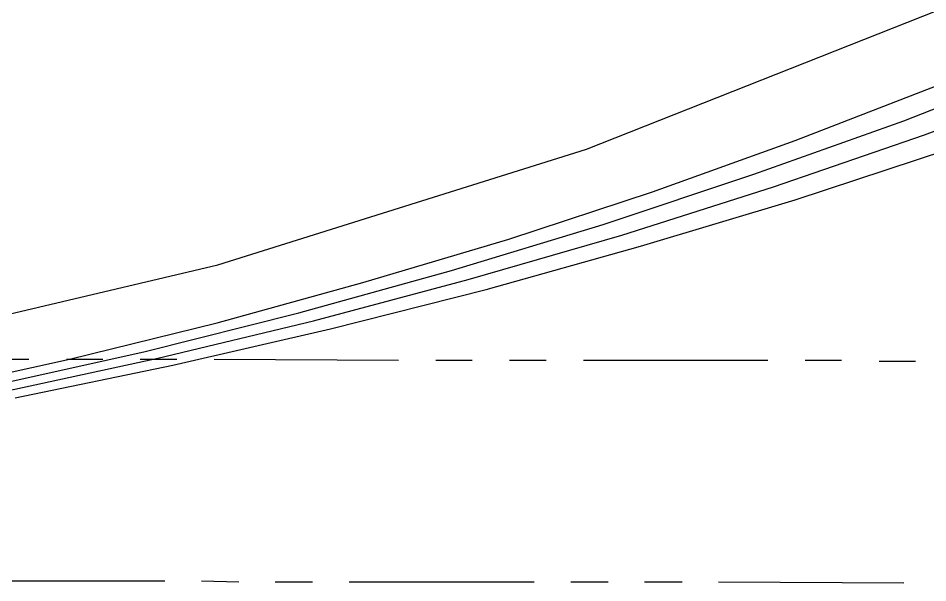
# Model space of a CAD drawing. Header units: feet. Extents: x -84 to 198, y -22 to 181.
# Drawn here: x 82.23 to 94.54, y 6.7 to 14.34 of the extents above; entities that cross this region are included whole.
import ezdxf

# ---------------------------------------------------------------- set-up
doc = ezdxf.new("R2010")
doc.units = ezdxf.units.FT
doc.layers.add('A-AREA-UNIDAD', color=30, linetype='CONTINUOUS')
doc.layers.add('A-LINEA', color=7, linetype='CONTINUOUS')

msp = doc.modelspace()

# ---------------------------------------------------------------- linework, layer by layer
at = {"layer": 'A-AREA-UNIDAD'}
msp.add_lwpolyline([(80.72, 10.0089), (84.928, 11.0044), (89.92, 12.5689), (96.24, 15.0756), (100.448, 17.12), (103.968, 19.0756), (108.48, 21.9556), (111.84, 24.4089), (118.368, 30.0089), (121.792, 33.5289), (124.48, 36.7289), (114.32, 38.9689)], dxfattribs=at)
at = {"layer": 'A-LINEA'}
for p, q in [((79.88, 9.7244), (82.3733, 9.7244)), ((82.88, 9.7244), (83.3733, 9.7244)), ((83.88, 9.7244), (84.3733, 9.7244)), ((84.88, 9.7244), (87.3733, 9.7111)), ((87.88, 9.7111), (88.3733, 9.7111)), ((88.88, 9.7111), (89.3733, 9.7111)), ((89.88, 9.7111), (92.3733, 9.7111)), ((92.88, 9.7111), (93.3733, 9.7111)), ((93.88, 9.6978), (94.3733, 9.6978)), ((81.7067, 6.7244), (84.2133, 6.7244)), ((84.7067, 6.7244), (85.2133, 6.7111)), ((85.7067, 6.7111), (86.2133, 6.7111)), ((86.7067, 6.7111), (89.2133, 6.7111)), ((89.7067, 6.7111), (90.2133, 6.7111)), ((90.7067, 6.7111), (91.2133, 6.7111)), ((91.7067, 6.7111), (94.2133, 6.6978))]:
    msp.add_line(p, q, dxfattribs=at)
for points in [[(80.92, 9.2844), (82.92, 9.7244), (84.92, 10.2178), (86.8933, 10.7644), (88.8667, 11.3511), (90.8133, 11.9911), (92.7467, 12.6844), (94.6667, 13.4311), (96.56, 14.2178), (98.44, 15.0444), (100.2933, 15.9244), (102.12, 16.8578), (103.9333, 17.8311), (105.72, 18.8444), (107.48, 19.9111), (109.2133, 21.0178), (110.9067, 22.1644), (112.5867, 23.3644), (114.2267, 24.5911), (115.84, 25.8711), (117.4133, 27.1778), (118.96, 28.5378), (120.4667, 29.9244), (121.9467, 31.3511)], [(81.8533, 9.3644), (83.9467, 9.8311), (86.0267, 10.3511), (88.0933, 10.9244), (90.1467, 11.5511), (92.1867, 12.2311), (94.2133, 12.9511), (96.2133, 13.7378), (98.1867, 14.5644), (100.1467, 15.4444), (102.0933, 16.3644), (104, 17.3378), (105.8933, 18.3644), (107.7467, 19.4311), (109.5867, 20.5511), (111.3867, 21.7111), (113.16, 22.9244), (114.9067, 24.1778), (116.6267, 25.4711), (118.2933, 26.8044), (119.9467, 28.1911), (121.5467, 29.6178)], [(82.0133, 9.2844), (84.12, 9.7378), (86.2267, 10.2444), (88.32, 10.8044), (90.4, 11.4044), (92.4533, 12.0578), (94.4933, 12.7644), (96.52, 13.5244), (98.5333, 14.3244), (100.52, 15.1778), (102.48, 16.0844), (104.4267, 17.0311), (106.3467, 18.0178), (108.24, 19.0711), (110.1067, 20.1511), (111.96, 21.2844), (113.7733, 22.4711), (115.5467, 23.6844), (117.3067, 24.9511), (119.0267, 26.2578), (120.72, 27.6044)], [(82.1867, 9.2044), (84.32, 9.6444), (86.4533, 10.1378), (88.56, 10.6711), (90.6533, 11.2578), (92.7467, 11.8844), (94.8133, 12.5644), (96.8667, 13.2978), (98.9067, 14.0844), (100.92, 14.9111), (102.92, 15.7911), (104.8933, 16.7111), (106.84, 17.6711), (108.7733, 18.6844), (110.68, 19.7511), (112.56, 20.8444), (114.4133, 21.9911), (116.24, 23.1911), (118.0267, 24.4178), (119.8, 25.6978), (121.5333, 27.0044)]]:
    msp.add_lwpolyline(points, dxfattribs=at)

doc.saveas('drawing.dxf')
